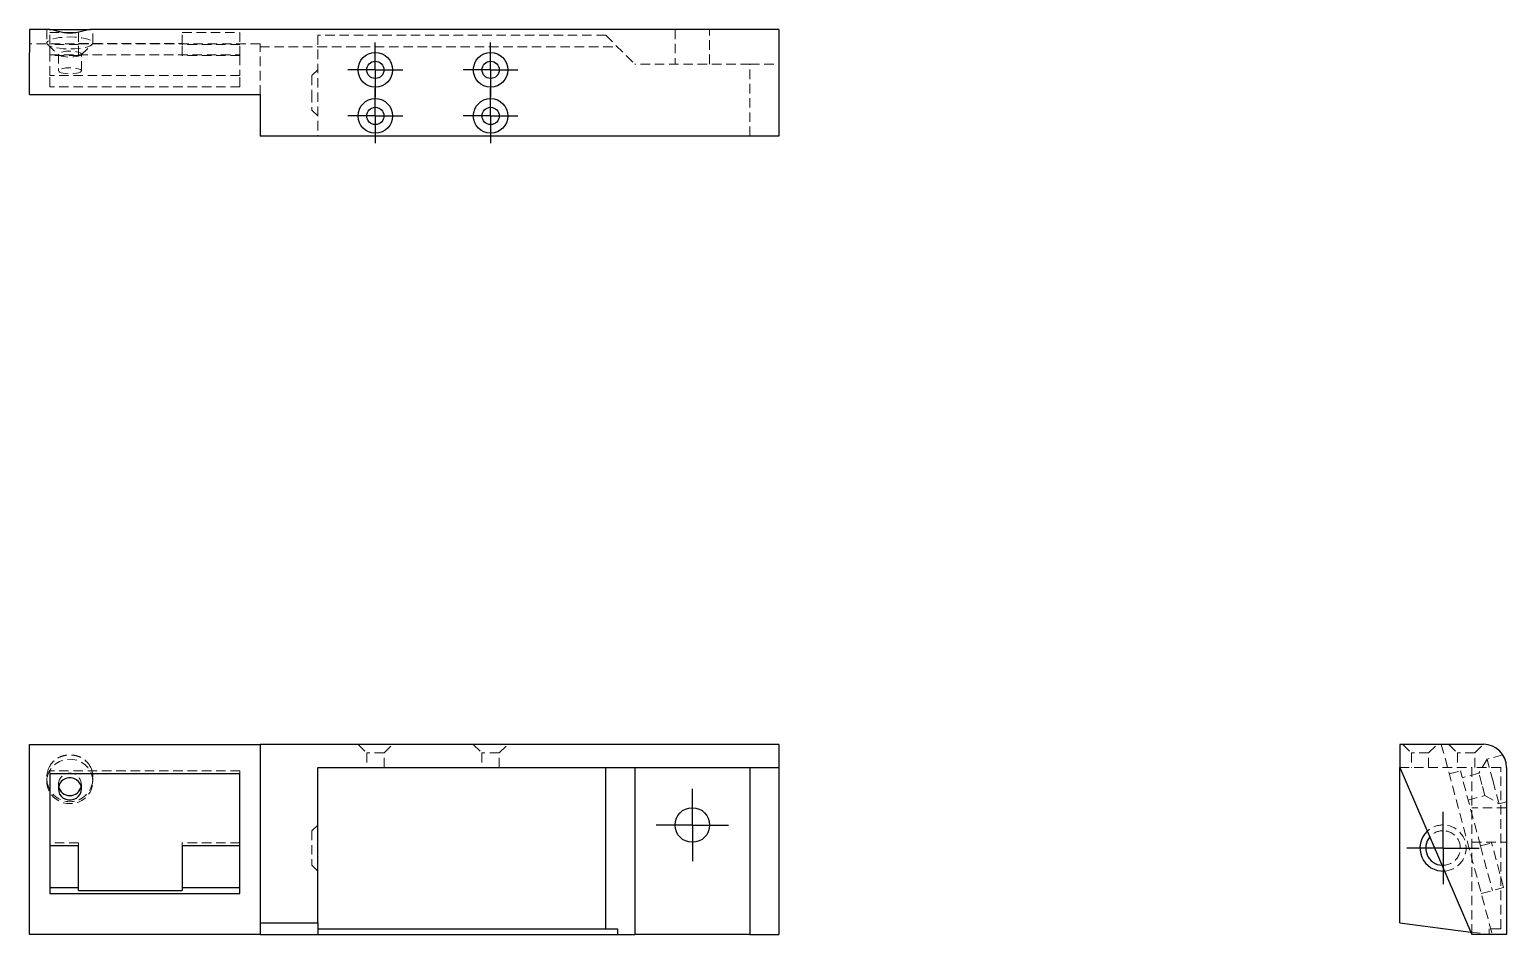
# Model space of a CAD drawing. Header units: millimetres. Extents: x 33 to 230, y 44 to 165.
import ezdxf

# ---------------------------------------------------------------- set-up
doc = ezdxf.new("R2010")
doc.units = ezdxf.units.MM
doc.linetypes.add('HIDDEN', pattern=[1.905, 1.27, -0.635])
doc.layers.add('10', color=7, linetype='Continuous')

# ---------------------------------------------------------------- blocks, each defined once
blk = doc.blocks.new('SW_CENTERMARKSYMBOL_0')
at = {"layer": '10', "color": 0}
for p, q in [((0, 2.5), (0, 4.81)), ((0, 0), (0, 2.5)), ((-2.5, 0), (-4.81, 0)), ((0, 0), (-2.5, 0)), ((0, 0), (0, -2.5)), ((0, 0), (2.5, 0)), ((2.5, 0), (4.81, 0)), ((0, -2.5), (0, -4.81))]:
    blk.add_line(p, q, dxfattribs=at)
blk = doc.blocks.new('SW_CENTERMARKSYMBOL_1')
at = {"layer": '10', "color": 0}
for p, q in [((0, 2.5), (0, 3.65)), ((0, 0), (0, 2.5)), ((-2.5, 0), (-3.65, 0)), ((0, 0), (-2.5, 0)), ((0, 0), (0, -2.5)), ((0, 0), (2.5, 0)), ((2.5, 0), (3.65, 0)), ((0, -2.5), (0, -3.65))]:
    blk.add_line(p, q, dxfattribs=at)
blk = doc.blocks.new('SW_CENTERMARKSYMBOL_2')
at = {"layer": '10', "color": 0}
for p, q in [((0, 2.5), (0, 3.65)), ((0, 0), (0, 2.5)), ((-2.5, 0), (-3.65, 0)), ((0, 0), (-2.5, 0)), ((0, 0), (0, -2.5)), ((0, 0), (2.5, 0)), ((2.5, 0), (3.65, 0)), ((0, -2.5), (0, -3.65))]:
    blk.add_line(p, q, dxfattribs=at)
blk = doc.blocks.new('SW_CENTERMARKSYMBOL_3')
at = {"layer": '10', "color": 0}
for p, q in [((0, 2.5), (0, 3.65)), ((0, 0), (0, 2.5)), ((-2.5, 0), (-3.65, 0)), ((0, 0), (-2.5, 0)), ((0, 0), (0, -2.5)), ((0, 0), (2.5, 0)), ((2.5, 0), (3.65, 0)), ((0, -2.5), (0, -3.65))]:
    blk.add_line(p, q, dxfattribs=at)
blk = doc.blocks.new('SW_CENTERMARKSYMBOL_4')
at = {"layer": '10', "color": 0}
for p, q in [((0, 2.5), (0, 3.65)), ((0, 0), (0, 2.5)), ((-2.5, 0), (-3.65, 0)), ((0, 0), (-2.5, 0)), ((0, 0), (0, -2.5)), ((0, 0), (2.5, 0)), ((2.5, 0), (3.65, 0)), ((0, -2.5), (0, -3.65))]:
    blk.add_line(p, q, dxfattribs=at)
blk = doc.blocks.new('SW_CENTERMARKSYMBOL_5')
at = {"layer": '10', "color": 0}
for p, q in [((0, 2.5), (0, 4.81)), ((0, 0), (0, 2.5)), ((-2.5, 0), (-4.81, 0)), ((0, 0), (-2.5, 0)), ((0, 0), (0, -2.5)), ((0, 0), (2.5, 0)), ((2.5, 0), (4.81, 0)), ((0, -2.5), (0, -4.81))]:
    blk.add_line(p, q, dxfattribs=at)

msp = doc.modelspace()

# ---------------------------------------------------------------- linework, layer by layer
at = {"color": 7, "linetype": 'Continuous', "lineweight": 25}
for p, q in [((33, 165.12), (33, 162.04)), ((35.62, 165.12), (33, 165.12)), ((35.62, 165.12), (41.15, 165.12)), ((133, 165.12), (41.15, 165.12)), ((133, 165.12), (133, 162.04)), ((33, 156.42), (33, 162.04)), ((133, 162.04), (133, 150.88)), ((33, 156.42), (63.77, 156.42)), ((63.77, 156.42), (63.77, 150.88)), ((133, 150.88), (63.77, 150.88)), ((33, 44.31), (33, 69.69)), ((33, 69.69), (63.77, 69.69)), ((63.77, 69.69), (63.77, 45.85)), ((133, 69.69), (63.77, 69.69)), ((133, 69.69), (133, 66.62)), ((215.88, 69.69), (215.88, 66.62)), ((227.04, 69.69), (215.88, 69.69)), ((61.08, 65.76), (35.69, 65.76)), ((35.69, 65.76), (35.69, 49.78)), ((61.08, 49.78), (61.08, 65.76)), ((71.46, 45.85), (71.46, 66.62)), ((71.46, 66.62), (129.15, 66.62)), ((109.92, 45.08), (109.92, 66.62)), ((113.77, 66.62), (113.77, 44.31)), ((129.15, 66.62), (133, 66.62)), ((129.15, 66.62), (129.15, 44.31)), ((133, 66.62), (133, 44.31)), ((215.88, 66.62), (225.5, 44.31)), ((215.88, 45.85), (215.88, 66.62)), ((230.12, 66.62), (230.12, 44.31)), ((39.54, 56.12), (35.69, 56.12)), ((39.54, 50.18), (39.54, 56.12)), ((61.08, 56.12), (53.38, 56.12)), ((53.38, 56.12), (53.38, 50.18)), ((35.69, 50.58), (39.54, 50.58)), ((35.69, 49.78), (61.08, 49.78)), ((39.54, 50.18), (53.38, 50.18)), ((53.38, 50.58), (61.08, 50.58)), ((63.77, 45.85), (71.46, 45.85)), ((63.77, 45.85), (63.77, 44.31)), ((71.46, 45.85), (71.46, 44.31)), ((215.88, 45.85), (225.36, 44.62)), ((63.77, 44.31), (33, 44.31)), ((63.77, 44.31), (71.46, 44.31)), ((71.46, 45.08), (111.46, 45.08)), ((71.46, 44.31), (111.46, 44.31)), ((111.46, 45.08), (111.46, 44.31)), ((111.46, 44.31), (113.77, 44.31)), ((129.15, 44.31), (113.77, 44.31)), ((129.15, 44.31), (133, 44.31)), ((230.12, 44.31), (225.5, 44.31))]:
    msp.add_line(p, q, dxfattribs=at)
at = {"color": 7, "linetype": 'HIDDEN', "lineweight": 18}
for p, q in [((35.31, 165.12), (35.31, 163.32)), ((35.69, 163.13), (35.69, 164.73)), ((35.69, 164.73), (39.54, 164.73)), ((39.54, 164.73), (39.54, 163.13)), ((41.46, 163.32), (41.46, 165.12)), ((53.38, 163.13), (53.38, 164.73)), ((53.38, 164.73), (61.08, 164.73)), ((61.08, 164.73), (61.08, 163.13)), ((71.46, 164.35), (71.46, 150.88)), ((109.92, 164.35), (71.46, 164.35)), ((109.92, 164.35), (113.77, 160.5)), ((119.15, 165.12), (119.15, 160.5)), ((123.77, 160.5), (123.77, 165.12)), ((63.77, 163.22), (33, 163.22)), ((35.42, 163.11), (36.9, 161.73)), ((39.54, 163.13), (35.69, 163.13)), ((35.69, 161.65), (35.69, 163.13)), ((35.69, 161.75), (61.08, 161.75)), ((35.69, 158.96), (35.69, 161.65)), ((39.54, 161.65), (35.69, 161.65)), ((36.85, 161.83), (36.85, 159.61)), ((39.54, 163.24), (53.38, 163.24)), ((39.54, 161.65), (39.54, 163.13)), ((39.87, 161.73), (41.35, 163.11)), ((39.92, 159.61), (39.92, 161.83)), ((53.38, 161.65), (53.38, 163.13)), ((61.08, 163.13), (53.38, 163.13)), ((61.08, 161.65), (53.38, 161.65)), ((61.08, 161.65), (61.08, 163.13)), ((61.08, 161.65), (61.08, 158.96)), ((63.77, 156.42), (63.77, 163.22)), ((63.77, 162.81), (71.46, 162.81)), ((71.46, 162.81), (111.46, 162.81)), ((71.46, 159.73), (70.69, 158.96)), ((129.15, 160.5), (113.77, 160.5)), ((129.15, 150.88), (129.15, 160.5)), ((129.15, 160.5), (133, 160.5)), ((61.08, 158.96), (35.69, 158.96)), ((35.69, 157.47), (35.69, 158.96)), ((61.08, 157.47), (61.08, 158.96)), ((70.69, 158.96), (70.69, 156.65)), ((61.08, 157.47), (35.69, 157.47)), ((70.69, 156.65), (70.69, 154.35)), ((70.69, 154.35), (71.46, 153.58)), ((76.85, 69.69), (78, 68.54)), ((80.31, 68.54), (81.46, 69.69)), ((92.23, 69.69), (93.38, 68.54)), ((95.69, 68.54), (96.85, 69.69)), ((216.27, 69.69), (217.42, 68.54)), ((219.73, 68.54), (220.88, 69.69)), ((221.42, 69.69), (228.22, 44.31)), ((222.42, 69.69), (223.58, 68.54)), ((225.88, 68.54), (227.04, 69.69)), ((80.31, 68.54), (78, 68.54)), ((78, 68.54), (78, 66.62)), ((80.31, 66.62), (80.31, 68.54)), ((95.69, 68.54), (93.38, 68.54)), ((93.38, 68.54), (93.38, 66.62)), ((95.69, 66.62), (95.69, 68.54)), ((219.73, 68.54), (217.42, 68.54)), ((217.42, 68.54), (217.42, 66.62)), ((219.73, 66.62), (219.73, 68.54)), ((225.88, 68.54), (223.58, 68.54)), ((223.58, 68.54), (223.58, 66.62)), ((225.88, 66.62), (225.88, 68.54)), ((227.52, 67.71), (226.44, 65.82)), ((229.63, 68.27), (227.52, 67.71)), ((228.32, 64.74), (227.52, 67.71)), ((35.31, 65.22), (35.31, 64.74)), ((35.69, 65.76), (35.69, 66.15)), ((61.08, 66.15), (35.69, 66.15)), ((41.46, 64.74), (41.46, 65.22)), ((61.08, 65.76), (61.08, 66.15)), ((215.88, 66.62), (225.5, 66.62)), ((222.47, 65.76), (223.96, 66.15)), ((226.65, 56.12), (223.96, 66.15)), ((226.44, 65.82), (224.21, 65.23)), ((225.5, 66.62), (225.5, 44.31)), ((229.35, 66.62), (225.5, 66.62)), ((226.83, 64.34), (226.44, 65.82)), ((229.35, 45.08), (229.35, 66.62)), ((36.85, 64.34), (36.85, 63.74)), ((39.92, 63.74), (39.92, 64.34)), ((227.23, 62.85), (226.83, 64.34)), ((229.12, 61.76), (228.32, 64.74)), ((225, 62.25), (227.23, 62.85)), ((230.12, 61.23), (225.5, 61.23)), ((227.23, 62.85), (229.12, 61.76)), ((229.12, 61.76), (230.12, 62.03)), ((71.46, 58.92), (70.69, 58.15)), ((70.69, 58.15), (70.69, 53.54)), ((39.54, 56.52), (35.69, 56.52)), ((39.54, 56.12), (39.54, 56.52)), ((53.38, 56.12), (53.38, 56.52)), ((61.08, 56.52), (53.38, 56.52)), ((225.5, 56.62), (230.12, 56.62)), ((226.65, 56.12), (228.13, 56.52)), ((226.65, 56.12), (228.24, 50.18)), ((229.73, 50.58), (228.13, 56.52)), ((70.69, 53.54), (71.46, 52.77)), ((226.75, 49.78), (229.73, 50.58)), ((225.36, 44.62), (227.81, 44.31)), ((229.35, 45.08), (227.81, 45.08)), ((227.81, 45.08), (227.81, 44.31))]:
    msp.add_line(p, q, dxfattribs=at)
at = {"color": 7, "linetype": 'HIDDEN', "lineweight": 18, "flags": 128}
for points in [[(41.46, 163.32), (41.42, 163.19), (41.29, 163.06), (41.07, 162.93), (40.78, 162.82), (40.42, 162.72), (40, 162.64), (39.53, 162.58), (39.03, 162.54), (38.52, 162.53), (37.99, 162.53), (37.48, 162.56), (37, 162.61), (36.55, 162.68), (36.16, 162.77), (35.84, 162.87), (35.58, 162.99), (35.41, 163.12), (35.32, 163.25), (35.32, 163.39), (35.41, 163.52), (35.58, 163.65), (35.84, 163.77), (36.16, 163.87), (36.55, 163.96), (37, 164.03), (37.48, 164.08), (37.99, 164.11), (38.52, 164.12), (39.03, 164.1), (39.53, 164.06), (40, 164), (40.42, 163.92), (40.78, 163.82), (41.07, 163.71), (41.29, 163.59), (41.42, 163.46), (41.46, 163.32)], [(39.92, 161.83), (39.88, 161.74), (39.75, 161.65), (39.54, 161.57), (39.26, 161.51), (38.93, 161.46), (38.57, 161.44), (38.2, 161.44), (37.84, 161.46), (37.51, 161.51), (37.23, 161.57), (37.02, 161.65), (36.89, 161.74), (36.85, 161.83), (36.89, 161.93), (37.02, 162.02), (37.23, 162.1), (37.51, 162.16), (37.84, 162.21), (38.2, 162.23), (38.57, 162.23), (38.93, 162.21), (39.26, 162.16), (39.54, 162.1), (39.75, 162.02), (39.88, 161.93), (39.92, 161.83)], [(39.92, 159.61), (39.88, 159.51), (39.75, 159.42), (39.54, 159.34), (39.26, 159.28), (38.93, 159.23), (38.57, 159.21), (38.2, 159.21), (37.84, 159.23), (37.51, 159.28), (37.23, 159.34), (37.02, 159.42), (36.89, 159.51), (36.85, 159.61), (36.89, 159.7), (37.02, 159.79), (37.23, 159.87), (37.51, 159.93), (37.84, 159.98), (38.2, 160), (38.57, 160), (38.93, 159.98), (39.26, 159.93), (39.54, 159.87), (39.75, 159.79), (39.88, 159.7), (39.92, 159.61)], [(41.46, 64.74), (41.42, 65.24), (41.29, 65.73), (41.07, 66.18), (40.78, 66.6), (40.42, 66.97), (40, 67.27), (39.53, 67.49), (39.03, 67.64), (38.52, 67.7), (37.99, 67.68), (37.48, 67.58), (37, 67.39), (36.55, 67.13), (36.16, 66.79), (35.84, 66.4), (35.58, 65.96), (35.41, 65.48), (35.32, 64.99), (35.32, 64.48), (35.41, 63.99), (35.58, 63.51), (35.84, 63.07), (36.16, 62.68), (36.55, 62.35), (37, 62.08), (37.48, 61.89), (37.99, 61.79), (38.52, 61.77), (39.03, 61.83), (39.53, 61.98), (40, 62.2), (40.42, 62.5), (40.78, 62.87), (41.07, 63.29), (41.29, 63.75), (41.42, 64.23), (41.46, 64.74)]]:
    msp.add_lwpolyline(points, dxfattribs=at)
at = {"color": 7, "linetype": 'Continuous', "lineweight": 25, "flags": 128}
msp.add_lwpolyline([(39.92, 63.74), (39.88, 64.1), (39.75, 64.43), (39.54, 64.73), (39.26, 64.96), (38.93, 65.13), (38.57, 65.22), (38.2, 65.22), (37.84, 65.13), (37.51, 64.96), (37.23, 64.73), (37.02, 64.43), (36.89, 64.1), (36.85, 63.74), (36.89, 63.38), (37.02, 63.05), (37.23, 62.75), (37.51, 62.52), (37.84, 62.35), (38.2, 62.26), (38.57, 62.26), (38.93, 62.35), (39.26, 62.52), (39.54, 62.75), (39.75, 63.05), (39.88, 63.38), (39.92, 63.74)], dxfattribs=at)
at = {"color": 7, "linetype": 'Continuous', "lineweight": 25}
for centre, radius in [((79.15, 159.73), 2.31), ((94.54, 159.73), 2.31), ((79.15, 159.73), 1.15), ((94.54, 159.73), 1.15), ((79.15, 153.58), 2.31), ((94.54, 153.58), 2.31), ((79.15, 153.58), 1.15), ((94.54, 153.58), 1.15), ((121.46, 58.92), 2.31)]:
    msp.add_circle(centre, radius, dxfattribs=at)
for centre, radius, start, end in [((227.04, 66.62), 3.08, 0, 90), ((38.38, 64.39), 1.55, 193.0959, 346.9041), ((221.65, 55.85), 3.08, 132.9787, 273.6567), ((221.65, 55.85), 2.31, 139.972, 266.6634)]:
    msp.add_arc(centre, radius, start, end, dxfattribs=at)
at = {"color": 7, "linetype": 'HIDDEN', "lineweight": 18}
for centre, radius, start, end in [((38.38, 64.31), 1.53, 349.7822, 190.2178), ((221.65, 55.85), 3.08, 90, 132.9787), ((221.65, 55.85), 2.31, 90, 139.972), ((221.65, 55.85), 2.31, 266.6634, 90), ((221.65, 55.85), 3.08, 273.6567, 90)]:
    msp.add_arc(centre, radius, start, end, dxfattribs=at)
msp.add_ellipse((38.38, 65.22), major_axis=(0, -3.19), ratio=0.965926, start_param=4.257692, end_param=8.308678, dxfattribs=at)
at = {"color": 7, "linetype": 'Continuous', "lineweight": 25}
msp.add_open_spline([(41.15, 165.12), (41.01, 165.12), (40.82, 165.07), (40.4, 164.96), (40.17, 164.9), (39.69, 164.78), (39.43, 164.72), (38.91, 164.65), (38.65, 164.63), (38.12, 164.63), (37.85, 164.65), (37.34, 164.72), (37.08, 164.78), (36.6, 164.9), (36.37, 164.96), (35.95, 165.07), (35.76, 165.12), (35.62, 165.12)], degree=3, knots=[0, 0, 0, 0, 0.125, 0.125, 0.25, 0.25, 0.375, 0.375, 0.5, 0.5, 0.625, 0.625, 0.75, 0.75, 0.875, 0.875, 1, 1, 1, 1], dxfattribs=at)
at = {"color": 7, "linetype": 'HIDDEN', "lineweight": 18}
for points, knots in [([(41.15, 66.62), (41.01, 66.91), (40.82, 67.17), (40.4, 67.6), (40.17, 67.77), (39.69, 68.03), (39.43, 68.12), (38.91, 68.24), (38.65, 68.27), (38.12, 68.27), (37.85, 68.24), (37.34, 68.12), (37.08, 68.03), (36.6, 67.77), (36.37, 67.6), (35.95, 67.17), (35.76, 66.91), (35.62, 66.62)], [0, 0, 0, 0, 0.125, 0.125, 0.25, 0.25, 0.375, 0.375, 0.5, 0.5, 0.625, 0.625, 0.75, 0.75, 0.875, 0.875, 1, 1, 1, 1]), ([(229.63, 68.27), (229.63, 68.27), (229.61, 68.3), (229.68, 68.19), (229.81, 67.98), (229.91, 67.72), (229.94, 67.63)], [0, 0, 0, 0, 0.000012, 0.377182, 0.765733, 1, 1, 1, 1])]:
    msp.add_open_spline(points, degree=3, knots=knots, dxfattribs=at)

# ---------------------------------------------------------------- block references
at = {"layer": '10'}
for name, p in [('SW_CENTERMARKSYMBOL_4', (79.15, 159.73)), ('SW_CENTERMARKSYMBOL_2', (94.54, 159.73)), ('SW_CENTERMARKSYMBOL_3', (79.15, 153.58)), ('SW_CENTERMARKSYMBOL_1', (94.54, 153.58)), ('SW_CENTERMARKSYMBOL_0', (121.46, 58.92)), ('SW_CENTERMARKSYMBOL_5', (221.65, 55.85))]:
    msp.add_blockref(name, p, dxfattribs=at)

doc.saveas('drawing.dxf')
